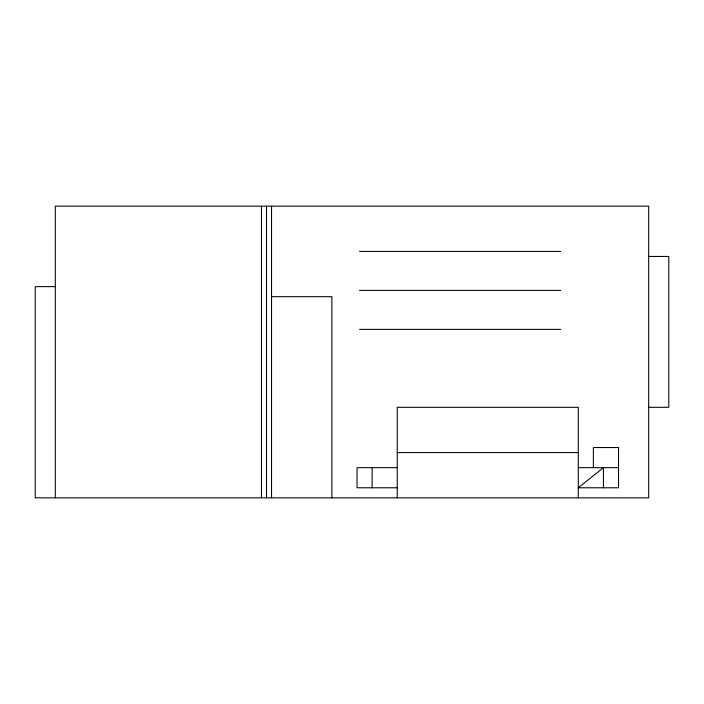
<?xml version="1.0" encoding="UTF-8"?>
<svg xmlns="http://www.w3.org/2000/svg" width="704" height="704" viewBox="0 0 704 704"><rect width="100%" height="100%" fill="white"/><g stroke="black" fill="none" stroke-linecap="round" stroke-linejoin="round"><path stroke-width="1.06" d="M359.542 251.425L560.683 251.425M648.683 256.458L668.8 256.458L668.8 407.317L648.683 407.317M55.317 286.625L35.2 286.625L35.2 497.825L648.683 497.825L648.683 206.175L55.317 206.175L55.317 497.825M359.542 290.4L560.683 290.4M271.542 296.683L331.883 296.683L331.883 497.825M359.542 329.375L560.683 329.375M397.258 452.575L578.283 452.575M397.258 467.658L357.025 467.658L357.025 487.775L397.258 487.775M578.283 467.658L618.517 467.658M603.425 487.775L603.425 467.658L578.283 487.775L618.517 487.775L618.517 447.542L593.375 447.542L593.375 467.658M578.283 497.825L578.283 407.317L397.258 407.317L397.258 497.825M372.117 467.658L372.117 487.775M271.542 206.175L271.542 497.825M266.517 206.175L266.517 497.825M261.483 206.175L261.483 497.825"/></g></svg>
